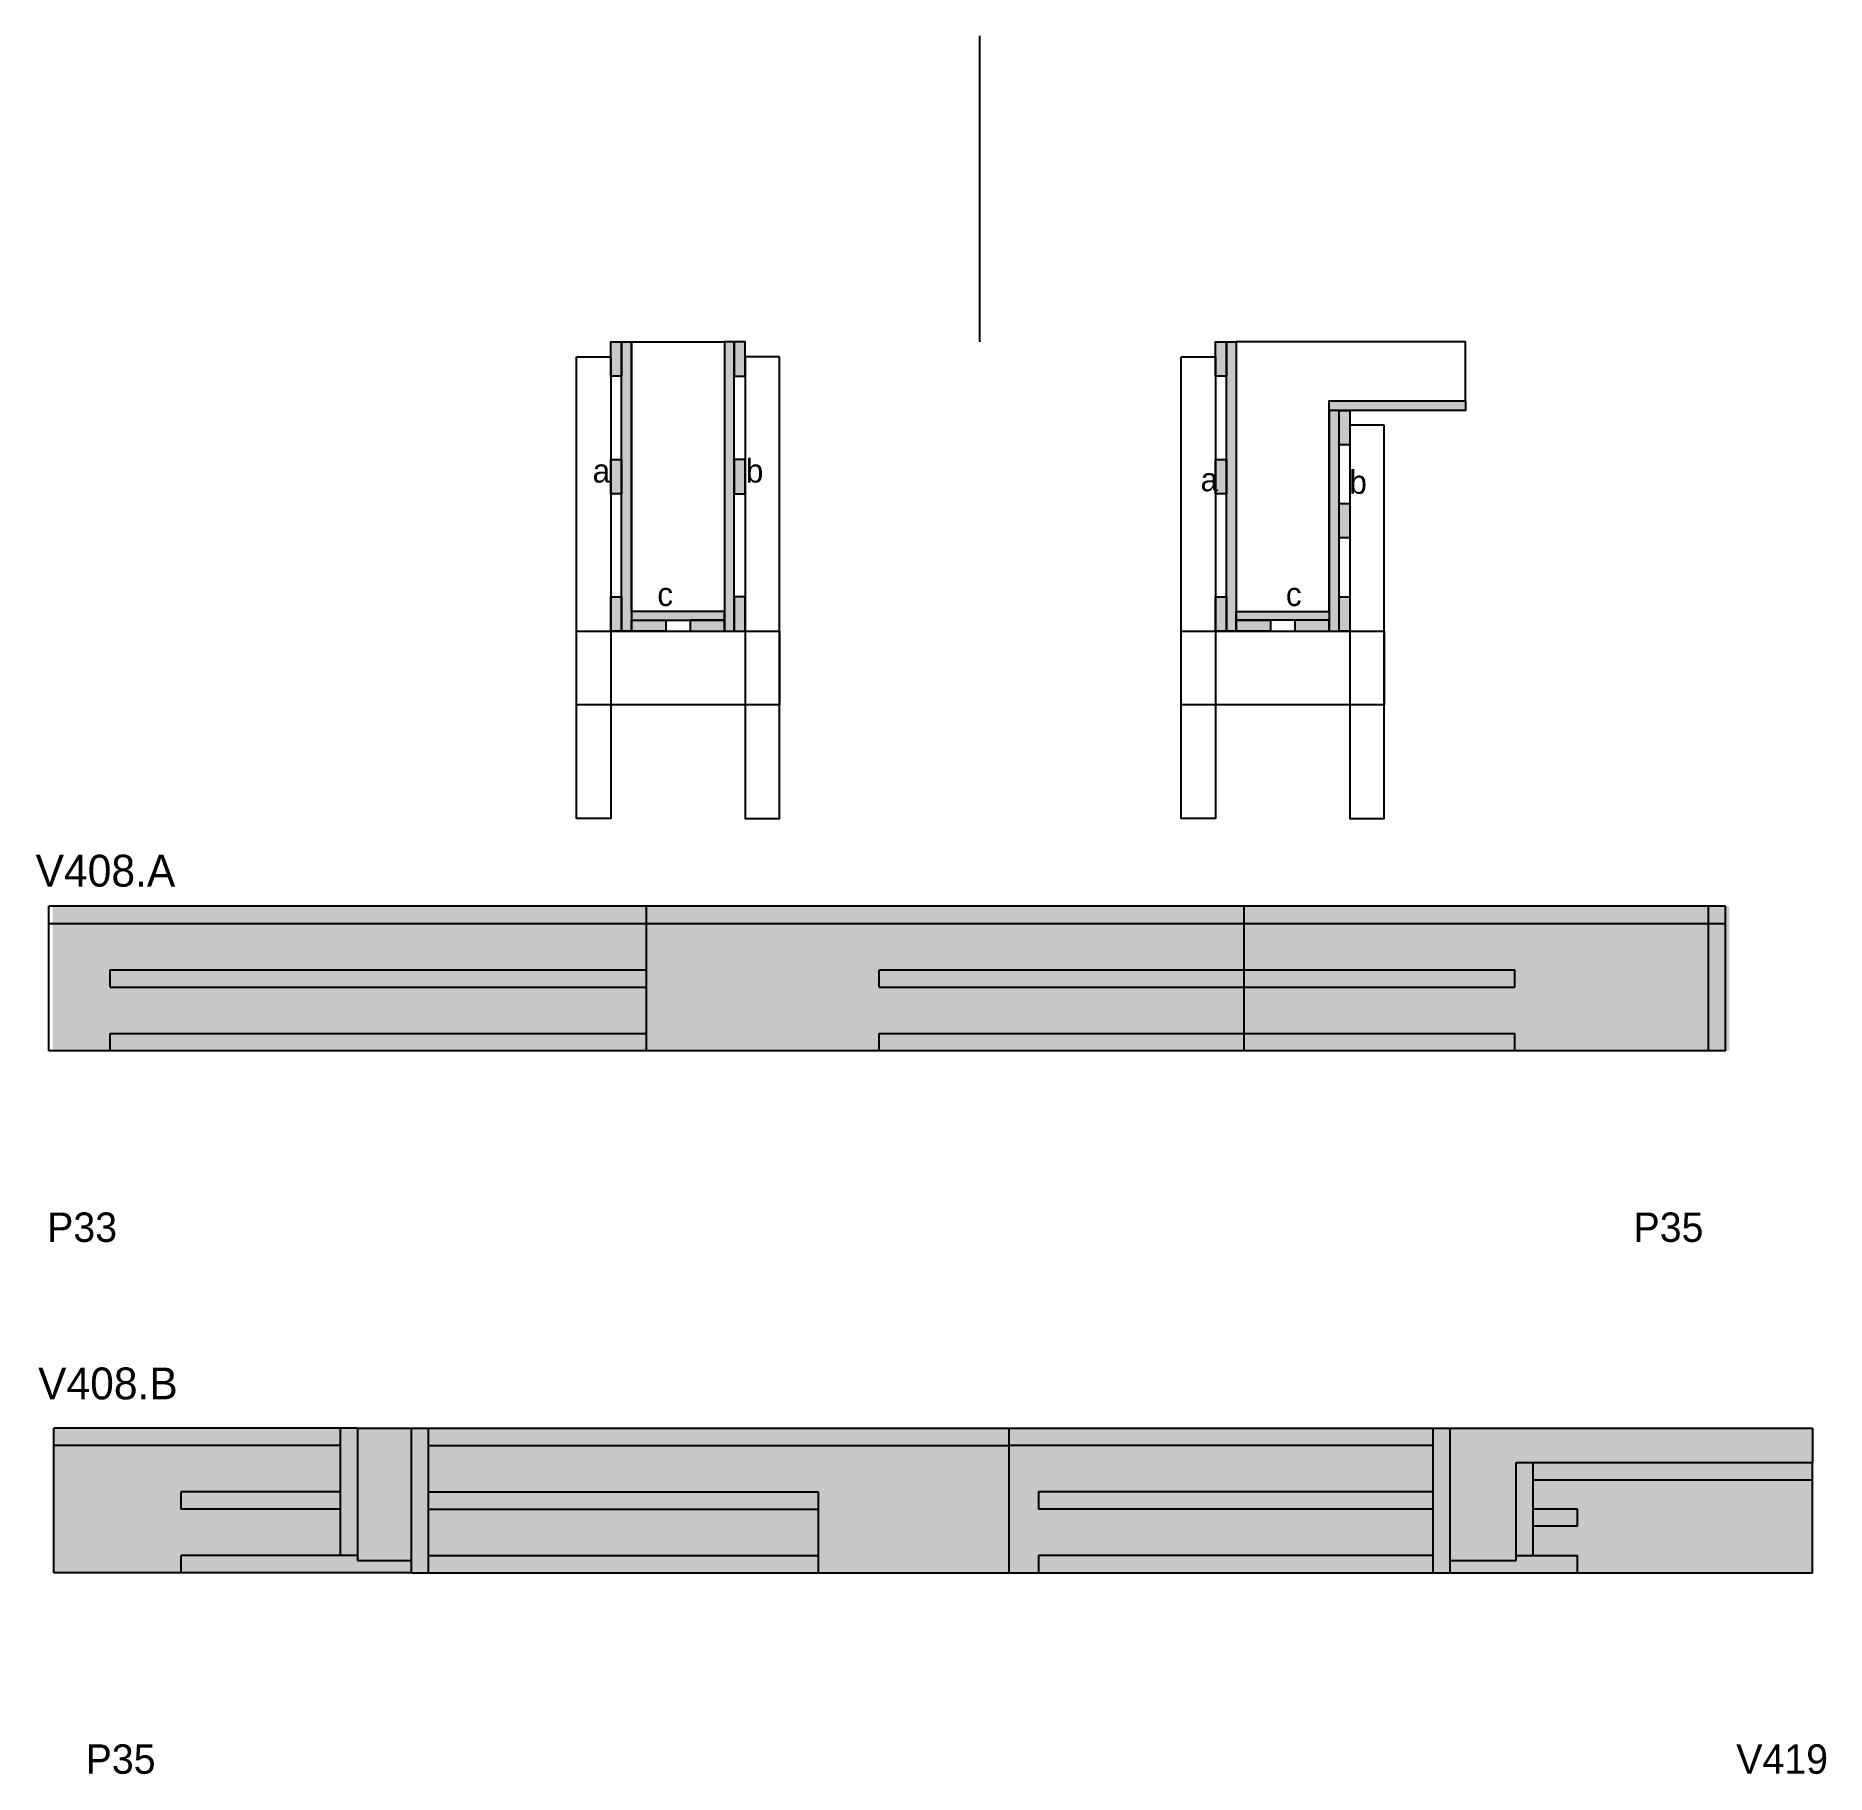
# Model space of a CAD drawing. Header units: metres. Extents: x 8167 to 8898, y 4002 to 4711.
import ezdxf

# ---------------------------------------------------------------- set-up
doc = ezdxf.new("R2010")
doc.units = ezdxf.units.M
for name, color, linetype in [('5', 7, 'Continuous'), ('CONCRETO', 7, 'Continuous'), ('COTA', 7, 'Continuous'), ('detalhes', 7, 'Continuous'), ('Hachura', 7, 'Continuous'), ('Madeira', 7, 'Continuous'), ('Painéis', 7, 'Continuous'), ('REAPROVEITAMENTO', 7, 'Continuous'), ('SARR_2.2x7', 7, 'Continuous'), ('SARR_3.5x7', 7, 'Continuous'), ('Texto Seção', 7, 'Continuous')]:
    doc.layers.add(name, color=color, linetype=linetype)

msp = doc.modelspace()

# ---------------------------------------------------------------- hatches: boundary and pattern name
at = {"layer": 'COTA'}
h = msp.add_hatch(color=7, dxfattribs=at)
h.dxf.hatch_style = 1
h.paths.add_polyline_path([(8320.81, 4088.96), (8320.81, 4142.96), (8320.81, 4142.96), (8298.81, 4142.96), (8298.81, 4142.96), (8298.81, 4088.96), (8298.81, 4088.96), (8320.81, 4088.96), (8320.81, 4088.96)])
h = msp.add_hatch(color=7, dxfattribs=at)
h.dxf.hatch_style = 1
h.paths.add_polyline_path([(8771.81, 4088.96), (8771.81, 4128.96), (8771.81, 4128.96), (8892.81, 4128.96), (8892.81, 4128.96), (8892.81, 4142.96), (8892.81, 4142.96), (8744.81, 4142.96), (8744.81, 4142.96), (8744.81, 4088.96), (8744.81, 4088.96), (8771.81, 4088.96)])
at = {"layer": 'Hachura'}
h = msp.add_hatch(color=7, dxfattribs=at)
h.dxf.hatch_style = 1
h.paths.add_polyline_path([(8406.6, 4572.43), (8402.2, 4572.43), (8402.2, 4572.43), (8402.2, 4586.43), (8402.2, 4586.43), (8406.6, 4586.43), (8406.6, 4586.43), (8406.6, 4572.43)])
h = msp.add_hatch(color=7, dxfattribs=at)
h.dxf.hatch_style = 1
h.paths.add_polyline_path([(8406.6, 4586.43), (8410.6, 4586.43), (8410.6, 4586.43), (8410.6, 4468.43), (8410.6, 4468.43), (8406.6, 4468.43), (8406.6, 4468.43), (8406.6, 4586.43)])
h = msp.add_hatch(color=7, dxfattribs=at)
h.dxf.hatch_style = 1
h.paths.add_polyline_path([(8452.6, 4586.43), (8448.6, 4586.43), (8448.6, 4586.43), (8448.6, 4468.43), (8448.6, 4468.43), (8452.6, 4468.43), (8452.6, 4468.43), (8452.6, 4586.43)])
h = msp.add_hatch(color=7, dxfattribs=at)
h.dxf.hatch_style = 1
h.paths.add_polyline_path([(8452.6, 4572.43), (8457, 4572.43), (8457, 4572.43), (8457, 4586.43), (8457, 4586.43), (8452.6, 4586.43), (8452.6, 4586.43), (8452.6, 4572.43)])
h = msp.add_hatch(color=7, dxfattribs=at)
h.dxf.hatch_style = 1
h.paths.add_polyline_path([(8653.49, 4572.43), (8649.09, 4572.43), (8649.09, 4572.43), (8649.09, 4586.43), (8649.09, 4586.43), (8653.49, 4586.43), (8653.49, 4586.43), (8653.49, 4572.43)])
h = msp.add_hatch(color=7, dxfattribs=at)
h.dxf.hatch_style = 1
h.paths.add_polyline_path([(8653.49, 4586.43), (8657.49, 4586.43), (8657.49, 4586.43), (8657.49, 4468.43), (8657.49, 4468.43), (8653.49, 4468.43), (8653.49, 4468.43), (8653.49, 4586.43)])
h = msp.add_hatch(color=7, dxfattribs=at)
h.dxf.hatch_style = 1
h.paths.add_polyline_path([(8695.49, 4558.43), (8695.49, 4562.43), (8695.49, 4562.43), (8751.09, 4562.43), (8751.09, 4562.43), (8751.09, 4558.43), (8751.09, 4558.43), (8695.49, 4558.43)])
h = msp.add_hatch(color=7, dxfattribs=at)
h.dxf.hatch_style = 1
h.paths.add_polyline_path([(8699.49, 4558.43), (8695.49, 4558.43), (8695.49, 4558.43), (8695.49, 4468.43), (8695.49, 4468.43), (8699.49, 4468.43), (8699.49, 4468.43), (8699.49, 4558.43)])
h = msp.add_hatch(color=7, dxfattribs=at)
h.dxf.hatch_style = 1
h.paths.add_polyline_path([(8703.89, 4544.43), (8699.49, 4544.43), (8699.49, 4544.43), (8699.49, 4558.43), (8699.49, 4558.43), (8703.89, 4558.43), (8703.89, 4558.43), (8703.89, 4544.43)])
h = msp.add_hatch(color=7, dxfattribs=at)
h.dxf.hatch_style = 1
h.paths.add_polyline_path([(8406.6, 4524.4), (8402.2, 4524.4), (8402.2, 4524.4), (8402.2, 4538.4), (8402.2, 4538.4), (8406.6, 4538.4), (8406.6, 4538.4), (8406.6, 4524.4)])
h = msp.add_hatch(color=7, dxfattribs=at)
h.dxf.hatch_style = 1
h.paths.add_polyline_path([(8452.6, 4524.4), (8457, 4524.4), (8457, 4524.4), (8457, 4538.4), (8457, 4538.4), (8452.6, 4538.4), (8452.6, 4538.4), (8452.6, 4524.4)])
h = msp.add_hatch(color=7, dxfattribs=at)
h.dxf.hatch_style = 1
h.paths.add_polyline_path([(8653.49, 4524.4), (8649.09, 4524.4), (8649.09, 4524.4), (8649.09, 4538.4), (8649.09, 4538.4), (8653.49, 4538.4), (8653.49, 4538.4), (8653.49, 4524.4)])
h = msp.add_hatch(color=7, dxfattribs=at)
h.dxf.hatch_style = 1
h.paths.add_polyline_path([(8703.89, 4506.43), (8699.49, 4506.43), (8699.49, 4506.43), (8699.49, 4520.43), (8699.49, 4520.43), (8703.89, 4520.43), (8703.89, 4520.43), (8703.89, 4506.43)])
h = msp.add_hatch(color=7, dxfattribs=at)
h.dxf.hatch_style = 1
h.paths.add_polyline_path([(8406.6, 4468.43), (8402.2, 4468.43), (8402.2, 4468.43), (8402.2, 4482.43), (8402.2, 4482.43), (8406.6, 4482.43), (8406.6, 4482.43), (8406.6, 4468.43)])
h = msp.add_hatch(color=7, dxfattribs=at)
h.dxf.hatch_style = 1
h.paths.add_polyline_path([(8452.6, 4468.43), (8457, 4468.43), (8457, 4468.43), (8457, 4482.43), (8457, 4482.43), (8452.6, 4482.43), (8452.6, 4482.43), (8452.6, 4468.43)])
h = msp.add_hatch(color=7, dxfattribs=at)
h.dxf.hatch_style = 1
h.paths.add_polyline_path([(8653.49, 4468.43), (8649.09, 4468.43), (8649.09, 4468.43), (8649.09, 4482.43), (8649.09, 4482.43), (8653.49, 4482.43), (8653.49, 4482.43), (8653.49, 4468.43)])
h = msp.add_hatch(color=7, dxfattribs=at)
h.dxf.hatch_style = 1
h.paths.add_polyline_path([(8703.89, 4468.43), (8699.49, 4468.43), (8699.49, 4468.43), (8699.49, 4482.43), (8699.49, 4482.43), (8703.89, 4482.43), (8703.89, 4482.43), (8703.89, 4468.43)])
h = msp.add_hatch(color=7, dxfattribs=at)
h.dxf.hatch_style = 1
h.paths.add_polyline_path([(8448.6, 4472.83), (8448.6, 4476.43), (8448.6, 4476.43), (8410.6, 4476.43), (8410.6, 4476.43), (8410.6, 4472.83), (8410.6, 4472.83), (8448.6, 4472.83)])
h = msp.add_hatch(color=7, dxfattribs=at)
h.dxf.hatch_style = 1
h.paths.add_polyline_path([(8657.49, 4472.83), (8657.49, 4476.43), (8657.49, 4476.43), (8695.49, 4476.43), (8695.49, 4476.43), (8695.49, 4472.83), (8695.49, 4472.83), (8657.49, 4472.83)])
h = msp.add_hatch(color=7, dxfattribs=at)
h.dxf.hatch_style = 1
h.paths.add_polyline_path([(8410.6, 4468.43), (8410.6, 4472.83), (8410.6, 4472.83), (8424.6, 4472.83), (8424.6, 4472.83), (8424.6, 4468.43), (8424.6, 4468.43), (8410.6, 4468.43)])
h = msp.add_hatch(color=7, dxfattribs=at)
h.dxf.hatch_style = 1
h.paths.add_polyline_path([(8448.6, 4468.43), (8448.6, 4472.83), (8448.6, 4472.83), (8434.6, 4472.83), (8434.6, 4472.83), (8434.6, 4468.43), (8434.6, 4468.43), (8448.6, 4468.43)])
h = msp.add_hatch(color=7, dxfattribs=at)
h.dxf.hatch_style = 1
h.paths.add_polyline_path([(8657.49, 4468.43), (8657.49, 4472.83), (8657.49, 4472.83), (8671.49, 4472.83), (8671.49, 4472.83), (8671.49, 4468.43), (8671.49, 4468.43), (8657.49, 4468.43)])
h = msp.add_hatch(color=7, dxfattribs=at)
h.dxf.hatch_style = 1
h.paths.add_polyline_path([(8695.49, 4468.43), (8695.49, 4472.83), (8695.49, 4472.83), (8681.49, 4472.83), (8681.49, 4472.83), (8681.49, 4468.43), (8681.49, 4468.43), (8695.49, 4468.43)])
at = {"layer": 'REAPROVEITAMENTO'}
h = msp.add_hatch(color=7, dxfattribs=at)
h.dxf.hatch_style = 1
h.paths.add_polyline_path([(8858.8, 4297.06), (8858.8, 4356.06), (8858.8, 4356.06), (8174.3, 4356.06), (8174.3, 4356.06), (8174.3, 4297.06), (8174.3, 4297.06), (8858.8, 4297.06), (8858.8, 4297.06)])
h = msp.add_hatch(color=7, dxfattribs=at)
h.dxf.hatch_style = 1
h.paths.add_polyline_path([(8298.81, 4088.96), (8298.81, 4142.96), (8298.81, 4142.96), (8174.81, 4142.96), (8174.81, 4142.96), (8174.81, 4083.96), (8174.81, 4083.96), (8320.81, 4083.96), (8320.81, 4083.96), (8320.81, 4088.96), (8320.81, 4088.96), (8298.81, 4088.96), (8298.81, 4088.96)])
h = msp.add_hatch(color=7, dxfattribs=at)
h.dxf.hatch_style = 1
h.paths.add_polyline_path([(8564.81, 4083.96), (8564.81, 4142.96), (8564.81, 4142.96), (8320.81, 4142.96), (8320.81, 4142.96), (8320.81, 4083.96), (8320.81, 4083.96), (8564.81, 4083.96), (8564.81, 4083.96)])
h = msp.add_hatch(color=7, dxfattribs=at)
h.dxf.hatch_style = 1
h.paths.add_polyline_path([(8744.81, 4083.96), (8744.81, 4142.96), (8744.81, 4142.96), (8564.81, 4142.96), (8564.81, 4142.96), (8564.81, 4083.96), (8564.81, 4083.96), (8744.81, 4083.96)])
h = msp.add_hatch(color=7, dxfattribs=at)
h.dxf.hatch_style = 1
h.paths.add_polyline_path([(8892.81, 4083.96), (8892.81, 4128.96), (8892.81, 4128.96), (8771.81, 4128.96), (8771.81, 4128.96), (8771.81, 4088.96), (8771.81, 4088.96), (8744.81, 4088.96), (8744.81, 4088.96), (8744.81, 4083.96), (8744.81, 4083.96), (8892.81, 4083.96), (8892.81, 4083.96)])

# ---------------------------------------------------------------- linework, layer by layer
at = {"layer": 'CONCRETO', "color": 7, "lineweight": 25}
for points in [[(8410.6, 4586.43), (8410.6, 4586.43), (8448.6, 4586.43), (8448.6, 4558.43), (8448.6, 4558.43), (8448.6, 4476.43), (8410.6, 4476.43), (8410.6, 4586.43)], [(8751.09, 4562.43), (8751.09, 4586.43), (8657.49, 4586.43), (8657.49, 4558.43), (8657.49, 4558.43), (8657.49, 4476.43), (8695.49, 4476.43), (8695.49, 4562.43)]]:
    msp.add_lwpolyline(points, close=True, dxfattribs=at)
at = {"layer": 'COTA', "color": 7, "lineweight": 25}
for p, q in [((8298.81, 4142.96), (8320.81, 4142.96)), ((8744.81, 4142.96), (8892.81, 4142.96)), ((8892.81, 4142.96), (8892.81, 4128.96))]:
    msp.add_line(p, q, dxfattribs=at)
at = {"layer": 'Defpoints', "color": 7, "lineweight": 25}
msp.add_line((8552.83, 4586.43), (8552.83, 4711.43), dxfattribs=at)
at = {"layer": 'Madeira', "color": 7, "lineweight": 25}
for points in [[(8406.6, 4572.43), (8402.2, 4572.43), (8402.2, 4586.43), (8406.6, 4586.43)], [(8452.6, 4572.43), (8457, 4572.43), (8457, 4586.43), (8452.6, 4586.43)], [(8653.49, 4572.43), (8649.09, 4572.43), (8649.09, 4586.43), (8653.49, 4586.43)], [(8703.89, 4544.43), (8699.49, 4544.43), (8699.49, 4558.43), (8703.89, 4558.43)], [(8406.6, 4524.4), (8402.2, 4524.4), (8402.2, 4538.4), (8406.6, 4538.4)], [(8452.6, 4524.4), (8457, 4524.4), (8457, 4538.4), (8452.6, 4538.4)], [(8653.49, 4524.4), (8649.09, 4524.4), (8649.09, 4538.4), (8653.49, 4538.4)], [(8703.89, 4506.43), (8699.49, 4506.43), (8699.49, 4520.43), (8703.89, 4520.43)], [(8406.6, 4468.43), (8402.2, 4468.43), (8402.2, 4482.43), (8406.6, 4482.43)], [(8452.6, 4468.43), (8457, 4468.43), (8457, 4482.43), (8452.6, 4482.43)], [(8653.49, 4468.43), (8649.09, 4468.43), (8649.09, 4482.43), (8653.49, 4482.43)], [(8703.89, 4468.43), (8699.49, 4468.43), (8699.49, 4482.43), (8703.89, 4482.43)], [(8410.6, 4468.43), (8410.6, 4472.83), (8424.6, 4472.83), (8424.6, 4468.43)], [(8448.6, 4468.43), (8448.6, 4472.83), (8434.6, 4472.83), (8434.6, 4468.43)], [(8657.49, 4468.43), (8657.49, 4472.83), (8671.49, 4472.83), (8671.49, 4468.43)], [(8695.49, 4468.43), (8695.49, 4472.83), (8681.49, 4472.83), (8681.49, 4468.43)]]:
    msp.add_lwpolyline(points, close=True, dxfattribs=at)
at = {"layer": 'Painéis', "color": 7, "lineweight": 25}
for p, q in [((8857.3, 4356.06), (8172.8, 4356.06)), ((8172.8, 4297.06), (8172.8, 4356.06)), ((8416.8, 4297.06), (8416.8, 4356.06)), ((8660.8, 4297.06), (8660.8, 4356.06)), ((8857.3, 4297.06), (8857.3, 4356.06)), ((8857.3, 4297.06), (8172.8, 4297.06)), ((8298.81, 4142.96), (8174.81, 4142.96)), ((8174.81, 4083.96), (8174.81, 4142.96)), ((8298.81, 4142.96), (8298.81, 4088.96)), ((8320.81, 4142.96), (8744.81, 4142.96)), ((8320.81, 4083.96), (8320.81, 4142.96)), ((8564.81, 4083.96), (8564.81, 4142.96)), ((8744.81, 4083.96), (8744.81, 4142.96)), ((8771.81, 4128.96), (8892.81, 4128.96)), ((8771.81, 4088.96), (8771.81, 4128.96)), ((8892.81, 4083.96), (8892.81, 4128.96)), ((8298.81, 4088.96), (8320.81, 4088.96)), ((8744.81, 4083.96), (8744.81, 4088.96)), ((8744.81, 4088.96), (8771.81, 4088.96)), ((8320.81, 4083.96), (8174.81, 4083.96)), ((8320.81, 4083.96), (8744.81, 4083.96)), ((8744.81, 4083.96), (8892.81, 4083.96))]:
    msp.add_line(p, q, dxfattribs=at)
for points in [[(8406.6, 4586.43), (8410.6, 4586.43), (8410.6, 4468.43), (8406.6, 4468.43)], [(8452.6, 4586.43), (8448.6, 4586.43), (8448.6, 4468.43), (8452.6, 4468.43)], [(8653.49, 4586.43), (8657.49, 4586.43), (8657.49, 4468.43), (8653.49, 4468.43)], [(8695.49, 4558.43), (8695.49, 4562.43), (8751.09, 4562.43), (8751.09, 4558.43)], [(8699.49, 4558.43), (8695.49, 4558.43), (8695.49, 4468.43), (8699.49, 4468.43)], [(8448.6, 4472.83), (8448.6, 4476.43), (8410.6, 4476.43), (8410.6, 4472.83)], [(8657.49, 4472.83), (8657.49, 4476.43), (8695.49, 4476.43), (8695.49, 4472.83)]]:
    msp.add_lwpolyline(points, close=True, dxfattribs=at)
at = {"layer": 'SARR_2.2x7', "color": 7, "lineweight": 25}
for p, q in [((8771.3, 4356.06), (8771.3, 4356.4)), ((8172.8, 4349.06), (8416.8, 4349.06)), ((8416.8, 4349.06), (8660.8, 4349.06)), ((8660.8, 4349.06), (8857.3, 4349.06)), ((8850.3, 4297.06), (8850.3, 4356.06)), ((8197.8, 4330.06), (8416.8, 4330.06)), ((8197.8, 4323.06), (8197.8, 4330.06)), ((8511.8, 4330.06), (8660.8, 4330.06)), ((8511.8, 4323.06), (8511.8, 4330.06)), ((8660.8, 4330.06), (8771.3, 4330.06)), ((8771.3, 4323.06), (8771.3, 4330.06)), ((8197.8, 4323.06), (8416.8, 4323.06)), ((8511.8, 4323.06), (8660.8, 4323.06)), ((8660.8, 4323.06), (8771.3, 4323.06)), ((8197.8, 4304.06), (8416.8, 4304.06)), ((8197.8, 4297.06), (8197.8, 4304.06)), ((8511.8, 4304.06), (8660.8, 4304.06)), ((8511.8, 4297.06), (8511.8, 4304.06)), ((8660.8, 4304.06), (8771.3, 4304.06)), ((8771.3, 4297.06), (8771.3, 4304.06)), ((8291.85, 4090.96), (8291.85, 4142.96)), ((8327.76, 4083.96), (8327.76, 4142.96)), ((8737.85, 4083.96), (8737.85, 4142.96)), ((8291.85, 4135.96), (8174.81, 4135.96)), ((8327.76, 4135.96), (8564.81, 4135.96)), ((8737.85, 4135.96), (8564.81, 4135.96)), ((8778.76, 4090.96), (8778.76, 4128.96)), ((8226.81, 4109.96), (8226.81, 4116.96)), ((8291.85, 4116.96), (8226.81, 4116.96)), ((8327.76, 4116.96), (8486.81, 4116.96)), ((8486.81, 4116.96), (8486.81, 4083.96)), ((8737.85, 4116.96), (8576.81, 4116.96)), ((8576.81, 4116.96), (8576.81, 4109.96)), ((8778.76, 4121.96), (8892.81, 4121.96)), ((8291.85, 4109.96), (8226.81, 4109.96)), ((8327.76, 4109.96), (8486.81, 4109.96)), ((8737.85, 4109.96), (8576.81, 4109.96)), ((8796.81, 4109.96), (8778.76, 4109.96)), ((8796.81, 4102.96), (8796.81, 4109.96)), ((8796.81, 4102.96), (8778.76, 4102.96)), ((8226.81, 4083.96), (8226.81, 4090.96)), ((8298.81, 4090.96), (8226.81, 4090.96)), ((8327.76, 4090.96), (8486.81, 4090.96)), ((8737.85, 4090.96), (8576.81, 4090.96)), ((8576.81, 4090.96), (8576.81, 4083.96)), ((8771.81, 4090.96), (8796.81, 4090.96)), ((8796.81, 4083.96), (8796.81, 4090.96))]:
    msp.add_line(p, q, dxfattribs=at)
at = {"layer": 'SARR_3.5x7', "color": 7, "lineweight": 25}
for points in [[(8388.2, 4580.43), (8402.2, 4580.43), (8402.2, 4391.95), (8388.2, 4391.95)], [(8471, 4580.43), (8457, 4580.43), (8457, 4391.95), (8471, 4391.95)], [(8635.09, 4580.43), (8649.09, 4580.43), (8649.09, 4391.95), (8635.09, 4391.95)], [(8717.89, 4552.43), (8703.89, 4552.43), (8703.89, 4391.95), (8717.89, 4391.95)], [(8388.2, 4468.43), (8471, 4468.43), (8471, 4438.37), (8388.2, 4438.37)], [(8635.09, 4468.43), (8717.89, 4468.43), (8717.89, 4438.37), (8635.09, 4438.37)]]:
    msp.add_lwpolyline(points, close=True, dxfattribs=at)

# ---------------------------------------------------------------- texts
at = {"layer": '5', "color": 7, "lineweight": 25}
for s, p in [('P33', (8172.08, 4219.05)), ('P35', (8819.69, 4219.05)), ('P35', (8187.8, 4001.92)), ('V419', (8861.64, 4001.92))]:
    msp.add_text(s, height=12, dxfattribs=at).set_placement(p)
at = {"layer": 'detalhes', "color": 7, "lineweight": 25}
for s, p in [('b', (8457.32, 4529.05)), ('a', (8394.77, 4529.06)), ('a', (8642.95, 4525.51)), ('b', (8703.7, 4524.45)), ('c', (8421.2, 4478.66)), ('c', (8677.79, 4478.66))]:
    msp.add_text(s, height=9.6, dxfattribs=at).set_placement(p)
at = {"layer": 'Texto Seção', "color": 7, "lineweight": 25}
for s, p in [('V408.A', (8167.38, 4364.1)), ('V408.B', (8168.39, 4154.77))]:
    msp.add_text(s, height=13, dxfattribs=at).set_placement(p)

doc.saveas('drawing.dxf')
